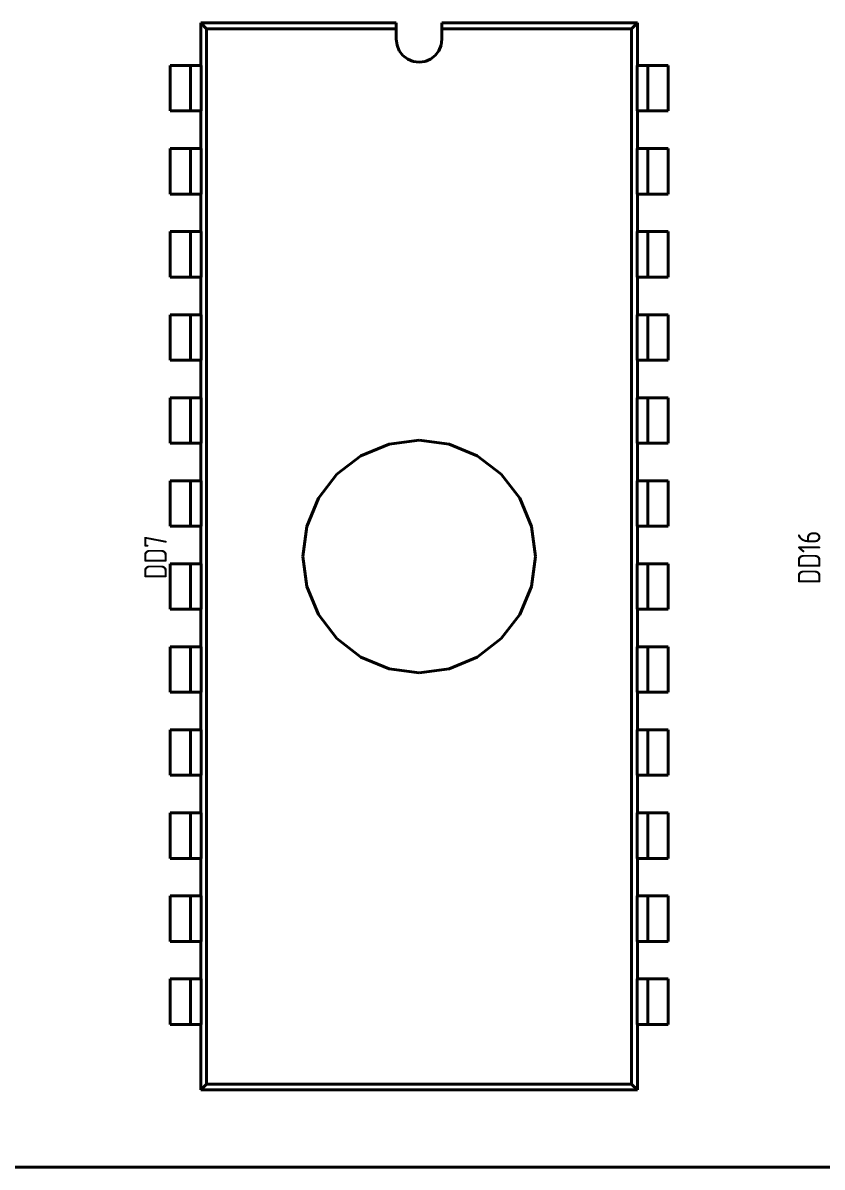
# Model space of a CAD drawing. Extents: x 193 to 1101, y 70 to 664.
# Drawn here: x 399.5 to 448.5, y 357.2 to 427.2 of the extents above; entities that cross this region are included whole.
import ezdxf

# ---------------------------------------------------------------- set-up
doc = ezdxf.new("R2010")
doc.units = 0
doc.header["$MEASUREMENT"] = 0
doc.layers.get('0').update_dxf_attribs({"linetype": 'CONTINUOUS'})
doc.layers.add('Основная', color=7, linetype='CONTINUOUS', lineweight=40)
doc.styles.add('GOST type A0', font='', dxfattribs={"oblique": 15, "height": 3.5})
doc.styles.get('GOST type A0').set_extended_font_data('GOST type A')

msp = doc.modelspace()

# ---------------------------------------------------------------- linework, layer by layer
at = {"layer": 'Основная'}
for p, q in [((422.392, 427.152), (410.432, 427.152)), ((410.432, 427.152), (410.432, 424.542)), ((410.432, 427.152), (410.432, 424.542)), ((410.432, 427.152), (410.792, 426.792)), ((410.432, 427.152), (422.392, 427.152)), ((422.392, 427.152), (410.432, 427.152)), ((410.432, 427.152), (410.432, 424.542)), ((410.432, 427.152), (410.432, 424.542)), ((410.432, 427.152), (410.792, 426.792)), ((410.432, 427.152), (422.392, 427.152)), ((422.392, 426.152), (422.392, 427.152)), ((422.392, 427.152), (422.392, 426.792)), ((422.392, 426.152), (422.392, 427.152)), ((422.392, 427.152), (422.392, 426.792)), ((437.152, 427.152), (425.192, 427.152)), ((425.192, 427.152), (425.192, 426.152)), ((425.192, 427.152), (425.192, 426.792)), ((425.192, 427.152), (437.152, 427.152)), ((437.152, 427.152), (425.192, 427.152)), ((425.192, 427.152), (425.192, 426.152)), ((425.192, 427.152), (425.192, 426.792)), ((425.192, 427.152), (437.152, 427.152)), ((436.792, 426.792), (437.152, 427.152)), ((436.792, 426.792), (437.152, 427.152)), ((437.152, 424.542), (437.152, 427.152)), ((437.152, 427.152), (437.152, 424.542)), ((437.152, 424.542), (437.152, 427.152)), ((437.152, 427.152), (437.152, 424.542)), ((410.792, 362.232), (410.792, 426.792)), ((410.792, 426.792), (422.392, 426.792)), ((410.792, 362.232), (410.792, 426.792)), ((410.792, 426.792), (422.392, 426.792)), ((422.392, 426.792), (422.392, 426.152)), ((422.392, 426.792), (422.392, 426.152)), ((425.192, 426.152), (425.192, 426.792)), ((425.192, 426.792), (436.792, 426.792)), ((425.192, 426.152), (425.192, 426.792)), ((425.192, 426.792), (436.792, 426.792)), ((436.792, 362.232), (436.792, 426.792)), ((436.792, 362.232), (436.792, 426.792)), ((422.44, 425.79), (422.392, 426.152)), ((422.392, 426.152), (422.44, 425.79)), ((422.44, 425.79), (422.392, 426.152)), ((422.392, 426.152), (422.44, 425.79)), ((422.578, 425.452), (422.44, 425.79)), ((422.44, 425.79), (422.578, 425.452)), ((422.578, 425.452), (422.44, 425.79)), ((422.44, 425.79), (422.578, 425.452)), ((425.144, 425.79), (425.004, 425.452)), ((425.004, 425.452), (425.144, 425.79)), ((425.144, 425.79), (425.004, 425.452)), ((425.004, 425.452), (425.144, 425.79)), ((425.192, 426.152), (425.144, 425.79)), ((425.144, 425.79), (425.192, 426.152)), ((425.192, 426.152), (425.144, 425.79)), ((425.144, 425.79), (425.192, 426.152)), ((422.802, 425.162), (422.578, 425.452)), ((422.578, 425.452), (422.802, 425.162)), ((422.802, 425.162), (422.578, 425.452)), ((422.578, 425.452), (422.802, 425.162)), ((423.092, 424.94), (422.802, 425.162)), ((422.802, 425.162), (423.092, 424.94)), ((423.092, 424.94), (422.802, 425.162)), ((422.802, 425.162), (423.092, 424.94)), ((423.43, 424.8), (423.092, 424.94)), ((423.092, 424.94), (423.43, 424.8)), ((423.43, 424.8), (423.092, 424.94)), ((423.092, 424.94), (423.43, 424.8)), ((424.492, 424.94), (424.154, 424.8)), ((424.154, 424.8), (424.492, 424.94)), ((424.492, 424.94), (424.154, 424.8)), ((424.154, 424.8), (424.492, 424.94)), ((424.782, 425.162), (424.492, 424.94)), ((424.492, 424.94), (424.782, 425.162)), ((424.782, 425.162), (424.492, 424.94)), ((424.492, 424.94), (424.782, 425.162)), ((425.004, 425.452), (424.782, 425.162)), ((424.782, 425.162), (425.004, 425.452)), ((425.004, 425.452), (424.782, 425.162)), ((424.782, 425.162), (425.004, 425.452)), ((410.432, 424.542), (408.556, 424.542)), ((408.556, 424.542), (408.556, 421.762)), ((408.556, 424.542), (408.598, 424.542)), ((408.556, 424.542), (408.556, 421.762)), ((410.432, 424.542), (408.556, 424.542)), ((408.556, 424.542), (408.556, 421.762)), ((408.556, 424.542), (408.598, 424.542)), ((408.556, 424.542), (408.556, 421.762)), ((408.598, 424.542), (408.722, 424.542)), ((408.598, 424.542), (408.722, 424.542)), ((408.722, 424.542), (408.922, 424.542)), ((408.722, 424.542), (408.922, 424.542)), ((408.922, 424.542), (409.18, 424.542)), ((408.922, 424.542), (409.18, 424.542)), ((409.18, 424.542), (409.482, 424.542)), ((409.18, 424.542), (409.482, 424.542)), ((409.482, 424.542), (409.806, 424.542)), ((409.482, 424.542), (409.806, 424.542)), ((409.806, 424.542), (410.45, 424.542)), ((409.806, 424.542), (409.806, 421.762)), ((409.806, 424.542), (410.45, 424.542)), ((409.806, 424.542), (409.806, 421.762)), ((410.45, 424.542), (410.45, 421.762)), ((410.45, 424.542), (410.45, 421.762)), ((423.792, 424.752), (423.43, 424.8)), ((423.43, 424.8), (423.792, 424.752)), ((423.792, 424.752), (423.43, 424.8)), ((423.43, 424.8), (423.792, 424.752)), ((424.154, 424.8), (423.792, 424.752)), ((423.792, 424.752), (424.154, 424.8)), ((424.154, 424.8), (423.792, 424.752)), ((423.792, 424.752), (424.154, 424.8)), ((437.132, 424.542), (437.778, 424.542)), ((437.132, 424.542), (437.132, 421.762)), ((437.132, 424.542), (437.778, 424.542)), ((437.132, 424.542), (437.132, 421.762)), ((439.028, 424.542), (437.152, 424.542)), ((439.028, 424.542), (437.152, 424.542)), ((437.778, 424.542), (438.1, 424.542)), ((437.778, 424.542), (437.778, 421.762)), ((437.778, 424.542), (438.1, 424.542)), ((437.778, 424.542), (437.778, 421.762)), ((438.1, 424.542), (438.402, 424.542)), ((438.1, 424.542), (438.402, 424.542)), ((438.402, 424.542), (438.662, 424.542)), ((438.402, 424.542), (438.662, 424.542)), ((438.662, 424.542), (438.86, 424.542)), ((438.662, 424.542), (438.86, 424.542)), ((438.86, 424.542), (438.984, 424.542)), ((438.86, 424.542), (438.984, 424.542)), ((438.984, 424.542), (439.028, 424.542)), ((438.984, 424.542), (439.028, 424.542)), ((439.028, 421.762), (439.028, 424.542)), ((439.028, 424.542), (439.028, 421.762)), ((439.028, 421.762), (439.028, 424.542)), ((439.028, 424.542), (439.028, 421.762)), ((408.556, 421.762), (410.432, 421.762)), ((408.556, 421.762), (408.598, 421.762)), ((408.556, 421.762), (410.432, 421.762)), ((408.556, 421.762), (408.598, 421.762)), ((408.598, 421.762), (408.722, 421.762)), ((408.598, 421.762), (408.722, 421.762)), ((408.722, 421.762), (408.922, 421.762)), ((408.722, 421.762), (408.922, 421.762)), ((408.922, 421.762), (409.18, 421.762)), ((408.922, 421.762), (409.18, 421.762)), ((409.18, 421.762), (409.482, 421.762)), ((409.18, 421.762), (409.482, 421.762)), ((409.482, 421.762), (409.806, 421.762)), ((409.482, 421.762), (409.806, 421.762)), ((409.806, 421.762), (410.45, 421.762)), ((409.806, 421.762), (410.45, 421.762)), ((410.432, 421.762), (410.432, 419.462)), ((410.432, 421.762), (410.432, 419.462)), ((410.432, 421.762), (410.432, 419.462)), ((410.432, 421.762), (410.432, 419.462)), ((437.132, 421.762), (437.778, 421.762)), ((437.132, 421.762), (437.778, 421.762)), ((437.152, 419.462), (437.152, 421.762)), ((437.152, 421.762), (439.028, 421.762)), ((437.152, 421.762), (437.152, 419.462)), ((437.152, 419.462), (437.152, 421.762)), ((437.152, 421.762), (439.028, 421.762)), ((437.152, 421.762), (437.152, 419.462)), ((437.778, 421.762), (438.1, 421.762)), ((437.778, 421.762), (438.1, 421.762)), ((438.1, 421.762), (438.402, 421.762)), ((438.1, 421.762), (438.402, 421.762)), ((438.402, 421.762), (438.662, 421.762)), ((438.402, 421.762), (438.662, 421.762)), ((438.662, 421.762), (438.86, 421.762)), ((438.662, 421.762), (438.86, 421.762)), ((438.86, 421.762), (438.984, 421.762)), ((438.86, 421.762), (438.984, 421.762)), ((438.984, 421.762), (439.028, 421.762)), ((438.984, 421.762), (439.028, 421.762)), ((410.432, 419.462), (408.556, 419.462)), ((408.556, 419.462), (408.556, 416.682)), ((408.556, 419.462), (408.598, 419.462)), ((408.556, 419.462), (408.556, 416.682)), ((410.432, 419.462), (408.556, 419.462)), ((408.556, 419.462), (408.556, 416.682)), ((408.556, 419.462), (408.598, 419.462)), ((408.556, 419.462), (408.556, 416.682)), ((408.598, 419.462), (408.722, 419.462)), ((408.598, 419.462), (408.722, 419.462)), ((408.722, 419.462), (408.922, 419.462)), ((408.722, 419.462), (408.922, 419.462)), ((408.922, 419.462), (409.18, 419.462)), ((408.922, 419.462), (409.18, 419.462)), ((409.18, 419.462), (409.482, 419.462)), ((409.18, 419.462), (409.482, 419.462)), ((409.482, 419.462), (409.806, 419.462)), ((409.482, 419.462), (409.806, 419.462)), ((409.806, 419.462), (410.45, 419.462)), ((409.806, 419.462), (409.806, 416.682)), ((409.806, 419.462), (410.45, 419.462)), ((409.806, 419.462), (409.806, 416.682)), ((410.45, 419.462), (410.45, 416.682)), ((410.45, 419.462), (410.45, 416.682)), ((437.132, 419.462), (437.778, 419.462)), ((437.132, 419.462), (437.132, 416.682)), ((437.132, 419.462), (437.778, 419.462)), ((437.132, 419.462), (437.132, 416.682)), ((439.028, 419.462), (437.152, 419.462)), ((439.028, 419.462), (437.152, 419.462)), ((437.778, 419.462), (438.1, 419.462)), ((437.778, 419.462), (437.778, 416.682)), ((437.778, 419.462), (438.1, 419.462)), ((437.778, 419.462), (437.778, 416.682)), ((438.1, 419.462), (438.402, 419.462)), ((438.1, 419.462), (438.402, 419.462)), ((438.402, 419.462), (438.662, 419.462)), ((438.402, 419.462), (438.662, 419.462)), ((438.662, 419.462), (438.86, 419.462)), ((438.662, 419.462), (438.86, 419.462)), ((438.86, 419.462), (438.984, 419.462)), ((438.86, 419.462), (438.984, 419.462)), ((438.984, 419.462), (439.028, 419.462)), ((438.984, 419.462), (439.028, 419.462)), ((439.028, 416.682), (439.028, 419.462)), ((439.028, 419.462), (439.028, 416.682)), ((439.028, 416.682), (439.028, 419.462)), ((439.028, 419.462), (439.028, 416.682)), ((408.556, 416.682), (410.432, 416.682)), ((408.556, 416.682), (408.598, 416.682)), ((408.556, 416.682), (410.432, 416.682)), ((408.556, 416.682), (408.598, 416.682)), ((408.598, 416.682), (408.722, 416.682)), ((408.598, 416.682), (408.722, 416.682)), ((408.722, 416.682), (408.922, 416.682)), ((408.722, 416.682), (408.922, 416.682)), ((408.922, 416.682), (409.18, 416.682)), ((408.922, 416.682), (409.18, 416.682)), ((409.18, 416.682), (409.482, 416.682)), ((409.18, 416.682), (409.482, 416.682)), ((409.482, 416.682), (409.806, 416.682)), ((409.482, 416.682), (409.806, 416.682)), ((409.806, 416.682), (410.45, 416.682)), ((409.806, 416.682), (410.45, 416.682)), ((410.432, 416.682), (410.432, 414.382)), ((410.432, 414.382), (410.432, 416.682)), ((410.432, 416.682), (410.432, 414.382)), ((410.432, 414.382), (410.432, 416.682)), ((437.132, 416.682), (437.778, 416.682)), ((437.132, 416.682), (437.778, 416.682)), ((437.152, 414.382), (437.152, 416.682)), ((437.152, 416.682), (439.028, 416.682)), ((437.152, 414.382), (437.152, 416.682)), ((437.152, 414.382), (437.152, 416.682)), ((437.152, 416.682), (439.028, 416.682)), ((437.152, 414.382), (437.152, 416.682)), ((437.778, 416.682), (438.1, 416.682)), ((437.778, 416.682), (438.1, 416.682)), ((438.1, 416.682), (438.402, 416.682)), ((438.1, 416.682), (438.402, 416.682)), ((438.402, 416.682), (438.662, 416.682)), ((438.402, 416.682), (438.662, 416.682)), ((438.662, 416.682), (438.86, 416.682)), ((438.662, 416.682), (438.86, 416.682)), ((438.86, 416.682), (438.984, 416.682)), ((438.86, 416.682), (438.984, 416.682)), ((438.984, 416.682), (439.028, 416.682)), ((438.984, 416.682), (439.028, 416.682)), ((410.432, 414.382), (408.556, 414.382)), ((408.556, 414.382), (408.556, 411.602)), ((408.556, 414.382), (408.598, 414.382)), ((408.556, 414.382), (408.556, 411.602)), ((410.432, 414.382), (408.556, 414.382)), ((408.556, 414.382), (408.556, 411.602)), ((408.556, 414.382), (408.598, 414.382)), ((408.556, 414.382), (408.556, 411.602)), ((408.598, 414.382), (408.722, 414.382)), ((408.598, 414.382), (408.722, 414.382)), ((408.722, 414.382), (408.922, 414.382)), ((408.722, 414.382), (408.922, 414.382)), ((408.922, 414.382), (409.18, 414.382)), ((408.922, 414.382), (409.18, 414.382)), ((409.18, 414.382), (409.482, 414.382)), ((409.18, 414.382), (409.482, 414.382)), ((409.482, 414.382), (409.806, 414.382)), ((409.482, 414.382), (409.806, 414.382)), ((409.806, 414.382), (410.45, 414.382)), ((409.806, 414.382), (409.806, 411.602)), ((409.806, 414.382), (410.45, 414.382)), ((409.806, 414.382), (409.806, 411.602)), ((410.45, 414.382), (410.45, 411.602)), ((410.45, 414.382), (410.45, 411.602)), ((437.132, 414.382), (437.778, 414.382)), ((437.132, 414.382), (437.132, 411.602)), ((437.132, 414.382), (437.778, 414.382)), ((437.132, 414.382), (437.132, 411.602)), ((439.028, 414.382), (437.152, 414.382)), ((439.028, 414.382), (437.152, 414.382)), ((437.778, 414.382), (438.1, 414.382)), ((437.778, 414.382), (437.778, 411.602)), ((437.778, 414.382), (438.1, 414.382)), ((437.778, 414.382), (437.778, 411.602)), ((438.1, 414.382), (438.402, 414.382)), ((438.1, 414.382), (438.402, 414.382)), ((438.402, 414.382), (438.662, 414.382)), ((438.402, 414.382), (438.662, 414.382)), ((438.662, 414.382), (438.86, 414.382)), ((438.662, 414.382), (438.86, 414.382)), ((438.86, 414.382), (438.984, 414.382)), ((438.86, 414.382), (438.984, 414.382)), ((438.984, 414.382), (439.028, 414.382)), ((438.984, 414.382), (439.028, 414.382)), ((439.028, 411.602), (439.028, 414.382)), ((439.028, 414.382), (439.028, 411.602)), ((439.028, 411.602), (439.028, 414.382)), ((439.028, 414.382), (439.028, 411.602)), ((408.556, 411.602), (410.432, 411.602)), ((408.556, 411.602), (408.598, 411.602)), ((408.556, 411.602), (410.432, 411.602)), ((408.556, 411.602), (408.598, 411.602)), ((408.598, 411.602), (408.722, 411.602)), ((408.598, 411.602), (408.722, 411.602)), ((408.722, 411.602), (408.922, 411.602)), ((408.722, 411.602), (408.922, 411.602)), ((408.922, 411.602), (409.18, 411.602)), ((408.922, 411.602), (409.18, 411.602)), ((409.18, 411.602), (409.482, 411.602)), ((409.18, 411.602), (409.482, 411.602)), ((409.482, 411.602), (409.806, 411.602)), ((409.482, 411.602), (409.806, 411.602)), ((409.806, 411.602), (410.45, 411.602)), ((409.806, 411.602), (410.45, 411.602)), ((410.432, 411.602), (410.432, 409.302)), ((410.432, 411.602), (410.432, 409.302)), ((410.432, 411.602), (410.432, 409.302)), ((410.432, 411.602), (410.432, 409.302)), ((437.132, 411.602), (437.778, 411.602)), ((437.132, 411.602), (437.778, 411.602)), ((437.152, 409.302), (437.152, 411.602)), ((437.152, 411.602), (439.028, 411.602)), ((437.152, 411.602), (437.152, 409.302)), ((437.152, 409.302), (437.152, 411.602)), ((437.152, 411.602), (439.028, 411.602)), ((437.152, 411.602), (437.152, 409.302)), ((437.778, 411.602), (438.1, 411.602)), ((437.778, 411.602), (438.1, 411.602)), ((438.1, 411.602), (438.402, 411.602)), ((438.1, 411.602), (438.402, 411.602)), ((438.402, 411.602), (438.662, 411.602)), ((438.402, 411.602), (438.662, 411.602)), ((438.662, 411.602), (438.86, 411.602)), ((438.662, 411.602), (438.86, 411.602)), ((438.86, 411.602), (438.984, 411.602)), ((438.86, 411.602), (438.984, 411.602)), ((438.984, 411.602), (439.028, 411.602)), ((438.984, 411.602), (439.028, 411.602)), ((410.432, 409.302), (408.556, 409.302)), ((408.556, 409.302), (408.556, 406.522)), ((408.556, 409.302), (408.598, 409.302)), ((408.556, 409.302), (408.556, 406.522)), ((410.432, 409.302), (408.556, 409.302)), ((408.556, 409.302), (408.556, 406.522)), ((408.556, 409.302), (408.598, 409.302)), ((408.556, 409.302), (408.556, 406.522)), ((408.598, 409.302), (408.722, 409.302)), ((408.598, 409.302), (408.722, 409.302)), ((408.722, 409.302), (408.922, 409.302)), ((408.722, 409.302), (408.922, 409.302)), ((408.922, 409.302), (409.18, 409.302)), ((408.922, 409.302), (409.18, 409.302)), ((409.18, 409.302), (409.482, 409.302)), ((409.18, 409.302), (409.482, 409.302)), ((409.482, 409.302), (409.806, 409.302)), ((409.482, 409.302), (409.806, 409.302)), ((409.806, 409.302), (410.45, 409.302)), ((409.806, 409.302), (409.806, 406.522)), ((409.806, 409.302), (410.45, 409.302)), ((409.806, 409.302), (409.806, 406.522)), ((410.45, 409.302), (410.45, 406.522)), ((410.45, 409.302), (410.45, 406.522)), ((437.132, 409.302), (437.778, 409.302)), ((437.132, 409.302), (437.132, 406.522)), ((437.132, 409.302), (437.778, 409.302)), ((437.132, 409.302), (437.132, 406.522)), ((439.028, 409.302), (437.152, 409.302)), ((439.028, 409.302), (437.152, 409.302)), ((437.778, 409.302), (438.1, 409.302)), ((437.778, 409.302), (437.778, 406.522)), ((437.778, 409.302), (438.1, 409.302)), ((437.778, 409.302), (437.778, 406.522)), ((438.1, 409.302), (438.402, 409.302)), ((438.1, 409.302), (438.402, 409.302)), ((438.402, 409.302), (438.662, 409.302)), ((438.402, 409.302), (438.662, 409.302)), ((438.662, 409.302), (438.86, 409.302)), ((438.662, 409.302), (438.86, 409.302)), ((438.86, 409.302), (438.984, 409.302)), ((438.86, 409.302), (438.984, 409.302)), ((438.984, 409.302), (439.028, 409.302)), ((438.984, 409.302), (439.028, 409.302)), ((439.028, 406.522), (439.028, 409.302)), ((439.028, 409.302), (439.028, 406.522)), ((439.028, 406.522), (439.028, 409.302)), ((439.028, 409.302), (439.028, 406.522)), ((408.556, 406.522), (410.432, 406.522)), ((408.556, 406.522), (408.598, 406.522)), ((408.556, 406.522), (410.432, 406.522)), ((408.556, 406.522), (408.598, 406.522)), ((408.598, 406.522), (408.722, 406.522)), ((408.598, 406.522), (408.722, 406.522)), ((408.722, 406.522), (408.922, 406.522)), ((408.722, 406.522), (408.922, 406.522)), ((408.922, 406.522), (409.18, 406.522)), ((408.922, 406.522), (409.18, 406.522)), ((409.18, 406.522), (409.482, 406.522)), ((409.18, 406.522), (409.482, 406.522)), ((409.482, 406.522), (409.806, 406.522)), ((409.482, 406.522), (409.806, 406.522)), ((409.806, 406.522), (410.45, 406.522)), ((409.806, 406.522), (410.45, 406.522)), ((410.432, 406.522), (410.432, 404.222)), ((410.432, 406.522), (410.432, 404.222)), ((410.432, 406.522), (410.432, 404.222)), ((410.432, 406.522), (410.432, 404.222)), ((437.132, 406.522), (437.778, 406.522)), ((437.132, 406.522), (437.778, 406.522)), ((437.152, 404.222), (437.152, 406.522)), ((437.152, 406.522), (439.028, 406.522)), ((437.152, 406.522), (437.152, 404.222)), ((437.152, 404.222), (437.152, 406.522)), ((437.152, 406.522), (439.028, 406.522)), ((437.152, 406.522), (437.152, 404.222)), ((437.778, 406.522), (438.1, 406.522)), ((437.778, 406.522), (438.1, 406.522)), ((438.1, 406.522), (438.402, 406.522)), ((438.1, 406.522), (438.402, 406.522)), ((438.402, 406.522), (438.662, 406.522)), ((438.402, 406.522), (438.662, 406.522)), ((438.662, 406.522), (438.86, 406.522)), ((438.662, 406.522), (438.86, 406.522)), ((438.86, 406.522), (438.984, 406.522)), ((438.86, 406.522), (438.984, 406.522)), ((438.984, 406.522), (439.028, 406.522)), ((438.984, 406.522), (439.028, 406.522)), ((410.432, 404.222), (408.556, 404.222)), ((408.556, 404.222), (408.556, 401.442)), ((408.556, 404.222), (408.598, 404.222)), ((408.556, 401.442), (408.556, 404.222)), ((410.432, 404.222), (408.556, 404.222)), ((408.556, 404.222), (408.556, 401.442)), ((408.556, 404.222), (408.598, 404.222)), ((408.556, 401.442), (408.556, 404.222)), ((408.598, 404.222), (408.722, 404.222)), ((408.598, 404.222), (408.722, 404.222)), ((408.722, 404.222), (408.922, 404.222)), ((408.722, 404.222), (408.922, 404.222)), ((408.922, 404.222), (409.18, 404.222)), ((408.922, 404.222), (409.18, 404.222)), ((409.18, 404.222), (409.482, 404.222)), ((409.18, 404.222), (409.482, 404.222)), ((409.482, 404.222), (409.806, 404.222)), ((409.482, 404.222), (409.806, 404.222)), ((409.806, 404.222), (410.45, 404.222)), ((409.806, 401.442), (409.806, 404.222)), ((409.806, 404.222), (410.45, 404.222)), ((409.806, 401.442), (409.806, 404.222)), ((410.45, 401.442), (410.45, 404.222)), ((410.45, 401.442), (410.45, 404.222)), ((437.132, 404.222), (437.778, 404.222)), ((437.132, 401.442), (437.132, 404.222)), ((437.132, 404.222), (437.778, 404.222)), ((437.132, 401.442), (437.132, 404.222)), ((439.028, 404.222), (437.152, 404.222)), ((439.028, 404.222), (437.152, 404.222)), ((437.778, 404.222), (438.1, 404.222)), ((437.778, 404.222), (437.778, 401.442)), ((437.778, 404.222), (438.1, 404.222)), ((437.778, 404.222), (437.778, 401.442)), ((438.1, 404.222), (438.402, 404.222)), ((438.1, 404.222), (438.402, 404.222)), ((438.402, 404.222), (438.662, 404.222)), ((438.402, 404.222), (438.662, 404.222)), ((438.662, 404.222), (438.86, 404.222)), ((438.662, 404.222), (438.86, 404.222)), ((438.86, 404.222), (438.984, 404.222)), ((438.86, 404.222), (438.984, 404.222)), ((438.984, 404.222), (439.028, 404.222)), ((438.984, 404.222), (439.028, 404.222)), ((439.028, 401.442), (439.028, 404.222)), ((439.028, 404.222), (439.028, 401.442)), ((439.028, 401.442), (439.028, 404.222)), ((439.028, 404.222), (439.028, 401.442)), ((408.556, 401.442), (410.432, 401.442)), ((408.556, 401.442), (408.598, 401.442)), ((408.556, 401.442), (410.432, 401.442)), ((408.556, 401.442), (408.598, 401.442)), ((408.598, 401.442), (408.722, 401.442)), ((408.598, 401.442), (408.722, 401.442)), ((408.722, 401.442), (408.922, 401.442)), ((408.722, 401.442), (408.922, 401.442)), ((408.922, 401.442), (409.18, 401.442)), ((408.922, 401.442), (409.18, 401.442)), ((409.18, 401.442), (409.482, 401.442)), ((409.18, 401.442), (409.482, 401.442)), ((409.482, 401.442), (409.806, 401.442)), ((409.482, 401.442), (409.806, 401.442)), ((409.806, 401.442), (410.45, 401.442)), ((409.806, 401.442), (410.45, 401.442)), ((410.432, 401.442), (410.432, 399.142)), ((410.432, 401.442), (410.432, 399.142)), ((410.432, 401.442), (410.432, 399.142)), ((410.432, 401.442), (410.432, 399.142)), ((420.236, 400.672), (421.95, 401.382)), ((420.236, 400.672), (421.95, 401.382)), ((421.95, 401.382), (423.792, 401.624)), ((421.95, 401.382), (423.792, 401.624)), ((423.792, 401.624), (425.632, 401.382)), ((423.792, 401.624), (425.632, 401.382)), ((425.632, 401.382), (427.348, 400.672)), ((425.632, 401.382), (427.348, 400.672)), ((437.132, 401.442), (437.778, 401.442)), ((437.132, 401.442), (437.778, 401.442)), ((437.152, 399.142), (437.152, 401.442)), ((437.152, 401.442), (439.028, 401.442)), ((437.152, 401.442), (437.152, 399.142)), ((437.152, 399.142), (437.152, 401.442)), ((437.152, 401.442), (439.028, 401.442)), ((437.152, 401.442), (437.152, 399.142)), ((437.778, 401.442), (438.1, 401.442)), ((437.778, 401.442), (438.1, 401.442)), ((438.1, 401.442), (438.402, 401.442)), ((438.1, 401.442), (438.402, 401.442)), ((438.402, 401.442), (438.662, 401.442)), ((438.402, 401.442), (438.662, 401.442)), ((438.662, 401.442), (438.86, 401.442)), ((438.662, 401.442), (438.86, 401.442)), ((438.86, 401.442), (438.984, 401.442)), ((438.86, 401.442), (438.984, 401.442)), ((438.984, 401.442), (439.028, 401.442)), ((438.984, 401.442), (439.028, 401.442)), ((418.762, 399.54), (420.236, 400.672)), ((418.762, 399.54), (420.236, 400.672)), ((427.348, 400.672), (428.82, 399.54)), ((427.348, 400.672), (428.82, 399.54)), ((410.432, 399.142), (408.556, 399.142)), ((408.556, 399.142), (408.556, 396.362)), ((408.556, 399.142), (408.598, 399.142)), ((408.556, 399.142), (408.556, 396.362)), ((410.432, 399.142), (408.556, 399.142)), ((408.556, 399.142), (408.556, 396.362)), ((408.556, 399.142), (408.598, 399.142)), ((408.556, 399.142), (408.556, 396.362)), ((408.598, 399.142), (408.722, 399.142)), ((408.598, 399.142), (408.722, 399.142)), ((408.722, 399.142), (408.922, 399.142)), ((408.722, 399.142), (408.922, 399.142)), ((408.922, 399.142), (409.18, 399.142)), ((408.922, 399.142), (409.18, 399.142)), ((409.18, 399.142), (409.482, 399.142)), ((409.18, 399.142), (409.482, 399.142)), ((409.482, 399.142), (409.806, 399.142)), ((409.482, 399.142), (409.806, 399.142)), ((409.806, 399.142), (410.45, 399.142)), ((409.806, 399.142), (409.806, 396.362)), ((409.806, 399.142), (410.45, 399.142)), ((409.806, 399.142), (409.806, 396.362)), ((410.45, 399.142), (410.45, 396.362)), ((410.45, 399.142), (410.45, 396.362)), ((417.632, 398.068), (418.762, 399.54)), ((417.632, 398.068), (418.762, 399.54)), ((428.82, 399.54), (429.95, 398.068)), ((428.82, 399.54), (429.95, 398.068)), ((437.132, 399.142), (437.778, 399.142)), ((437.132, 399.142), (437.132, 396.362)), ((437.132, 399.142), (437.778, 399.142)), ((437.132, 399.142), (437.132, 396.362)), ((439.028, 399.142), (437.152, 399.142)), ((439.028, 399.142), (437.152, 399.142)), ((437.778, 399.142), (438.1, 399.142)), ((437.778, 399.142), (437.778, 396.362)), ((437.778, 399.142), (438.1, 399.142)), ((437.778, 399.142), (437.778, 396.362)), ((438.1, 399.142), (438.402, 399.142)), ((438.1, 399.142), (438.402, 399.142)), ((438.402, 399.142), (438.662, 399.142)), ((438.402, 399.142), (438.662, 399.142)), ((438.662, 399.142), (438.86, 399.142)), ((438.662, 399.142), (438.86, 399.142)), ((438.86, 399.142), (438.984, 399.142)), ((438.86, 399.142), (438.984, 399.142)), ((438.984, 399.142), (439.028, 399.142)), ((438.984, 399.142), (439.028, 399.142)), ((439.028, 396.362), (439.028, 399.142)), ((439.028, 399.142), (439.028, 396.362)), ((439.028, 396.362), (439.028, 399.142)), ((439.028, 399.142), (439.028, 396.362)), ((416.922, 396.352), (417.632, 398.068)), ((416.922, 396.352), (417.632, 398.068)), ((429.95, 398.068), (430.662, 396.352)), ((429.95, 398.068), (430.662, 396.352)), ((408.556, 396.362), (410.432, 396.362)), ((408.556, 396.362), (408.598, 396.362)), ((408.556, 396.362), (410.432, 396.362)), ((408.556, 396.362), (408.598, 396.362)), ((408.598, 396.362), (408.722, 396.362)), ((408.598, 396.362), (408.722, 396.362)), ((408.722, 396.362), (408.922, 396.362)), ((408.722, 396.362), (408.922, 396.362)), ((408.922, 396.362), (409.18, 396.362)), ((408.922, 396.362), (409.18, 396.362)), ((409.18, 396.362), (409.482, 396.362)), ((409.18, 396.362), (409.482, 396.362)), ((409.482, 396.362), (409.806, 396.362)), ((409.482, 396.362), (409.806, 396.362)), ((409.806, 396.362), (410.45, 396.362)), ((409.806, 396.362), (410.45, 396.362)), ((410.432, 396.362), (410.432, 394.062)), ((410.432, 396.362), (410.432, 394.062)), ((410.432, 396.362), (410.432, 394.062)), ((410.432, 396.362), (410.432, 394.062)), ((416.68, 394.512), (416.922, 396.352)), ((416.68, 394.512), (416.922, 396.352)), ((430.662, 396.352), (430.904, 394.512)), ((430.662, 396.352), (430.904, 394.512)), ((437.132, 396.362), (437.778, 396.362)), ((437.132, 396.362), (437.778, 396.362)), ((437.152, 394.062), (437.152, 396.362)), ((437.152, 396.362), (439.028, 396.362)), ((437.152, 396.362), (437.152, 394.062)), ((437.152, 394.062), (437.152, 396.362)), ((437.152, 396.362), (439.028, 396.362)), ((437.152, 396.362), (437.152, 394.062)), ((437.778, 396.362), (438.1, 396.362)), ((437.778, 396.362), (438.1, 396.362)), ((438.1, 396.362), (438.402, 396.362)), ((438.1, 396.362), (438.402, 396.362)), ((438.402, 396.362), (438.662, 396.362)), ((438.402, 396.362), (438.662, 396.362)), ((438.662, 396.362), (438.86, 396.362)), ((438.662, 396.362), (438.86, 396.362)), ((438.86, 396.362), (438.984, 396.362)), ((438.86, 396.362), (438.984, 396.362)), ((438.984, 396.362), (439.028, 396.362)), ((438.984, 396.362), (439.028, 396.362)), ((416.68, 394.512), (416.922, 392.672)), ((416.68, 394.512), (416.922, 392.672)), ((430.662, 392.672), (430.904, 394.512)), ((430.662, 392.672), (430.904, 394.512)), ((410.432, 394.062), (408.556, 394.062)), ((408.556, 394.062), (408.556, 391.282)), ((408.556, 394.062), (408.598, 394.062)), ((408.556, 394.062), (408.556, 391.282)), ((410.432, 394.062), (408.556, 394.062)), ((408.556, 394.062), (408.556, 391.282)), ((408.556, 394.062), (408.598, 394.062)), ((408.556, 394.062), (408.556, 391.282)), ((408.598, 394.062), (408.722, 394.062)), ((408.598, 394.062), (408.722, 394.062)), ((408.722, 394.062), (408.922, 394.062)), ((408.722, 394.062), (408.922, 394.062)), ((408.922, 394.062), (409.18, 394.062)), ((408.922, 394.062), (409.18, 394.062)), ((409.18, 394.062), (409.482, 394.062)), ((409.18, 394.062), (409.482, 394.062)), ((409.482, 394.062), (409.806, 394.062)), ((409.482, 394.062), (409.806, 394.062)), ((409.806, 394.062), (410.45, 394.062)), ((409.806, 394.062), (409.806, 391.282)), ((409.806, 394.062), (410.45, 394.062)), ((409.806, 394.062), (409.806, 391.282)), ((410.45, 394.062), (410.45, 391.282)), ((410.45, 394.062), (410.45, 391.282)), ((437.132, 394.062), (437.778, 394.062)), ((437.132, 394.062), (437.132, 391.282)), ((437.132, 394.062), (437.778, 394.062)), ((437.132, 394.062), (437.132, 391.282)), ((439.028, 394.062), (437.152, 394.062)), ((439.028, 394.062), (437.152, 394.062)), ((437.778, 394.062), (438.1, 394.062)), ((437.778, 394.062), (437.778, 391.282)), ((437.778, 394.062), (438.1, 394.062)), ((437.778, 394.062), (437.778, 391.282)), ((438.1, 394.062), (438.402, 394.062)), ((438.1, 394.062), (438.402, 394.062)), ((438.402, 394.062), (438.662, 394.062)), ((438.402, 394.062), (438.662, 394.062)), ((438.662, 394.062), (438.86, 394.062)), ((438.662, 394.062), (438.86, 394.062)), ((438.86, 394.062), (438.984, 394.062)), ((438.86, 394.062), (438.984, 394.062)), ((438.984, 394.062), (439.028, 394.062)), ((438.984, 394.062), (439.028, 394.062)), ((439.028, 391.282), (439.028, 394.062)), ((439.028, 394.062), (439.028, 391.282)), ((439.028, 391.282), (439.028, 394.062)), ((439.028, 394.062), (439.028, 391.282)), ((416.922, 392.672), (417.632, 390.956)), ((416.922, 392.672), (417.632, 390.956)), ((429.95, 390.956), (430.662, 392.672)), ((429.95, 390.956), (430.662, 392.672)), ((408.556, 391.282), (410.432, 391.282)), ((408.556, 391.282), (408.598, 391.282)), ((408.556, 391.282), (410.432, 391.282)), ((408.556, 391.282), (408.598, 391.282)), ((408.598, 391.282), (408.722, 391.282)), ((408.598, 391.282), (408.722, 391.282)), ((408.722, 391.282), (408.922, 391.282)), ((408.722, 391.282), (408.922, 391.282)), ((408.922, 391.282), (409.18, 391.282)), ((408.922, 391.282), (409.18, 391.282)), ((409.18, 391.282), (409.482, 391.282)), ((409.18, 391.282), (409.482, 391.282)), ((409.482, 391.282), (409.806, 391.282)), ((409.482, 391.282), (409.806, 391.282)), ((409.806, 391.282), (410.45, 391.282)), ((409.806, 391.282), (410.45, 391.282)), ((410.432, 391.282), (410.432, 388.982)), ((410.432, 391.282), (410.432, 388.982)), ((410.432, 391.282), (410.432, 388.982)), ((410.432, 391.282), (410.432, 388.982)), ((417.632, 390.956), (418.762, 389.484)), ((417.632, 390.956), (418.762, 389.484)), ((428.82, 389.484), (429.95, 390.956)), ((428.82, 389.484), (429.95, 390.956)), ((437.132, 391.282), (437.778, 391.282)), ((437.132, 391.282), (437.778, 391.282)), ((437.152, 388.982), (437.152, 391.282)), ((437.152, 391.282), (439.028, 391.282)), ((437.152, 391.282), (437.152, 388.982)), ((437.152, 388.982), (437.152, 391.282)), ((437.152, 391.282), (439.028, 391.282)), ((437.152, 391.282), (437.152, 388.982)), ((437.778, 391.282), (438.1, 391.282)), ((437.778, 391.282), (438.1, 391.282)), ((438.1, 391.282), (438.402, 391.282)), ((438.1, 391.282), (438.402, 391.282)), ((438.402, 391.282), (438.662, 391.282)), ((438.402, 391.282), (438.662, 391.282)), ((438.662, 391.282), (438.86, 391.282)), ((438.662, 391.282), (438.86, 391.282)), ((438.86, 391.282), (438.984, 391.282)), ((438.86, 391.282), (438.984, 391.282)), ((438.984, 391.282), (439.028, 391.282)), ((438.984, 391.282), (439.028, 391.282)), ((418.762, 389.484), (420.236, 388.352)), ((418.762, 389.484), (420.236, 388.352)), ((427.348, 388.352), (428.82, 389.484)), ((427.348, 388.352), (428.82, 389.484)), ((410.432, 388.982), (408.556, 388.982)), ((408.556, 388.982), (408.556, 386.202)), ((408.556, 388.982), (408.598, 388.982)), ((408.556, 386.202), (408.556, 388.982)), ((410.432, 388.982), (408.556, 388.982)), ((408.556, 388.982), (408.556, 386.202)), ((408.556, 388.982), (408.598, 388.982)), ((408.556, 386.202), (408.556, 388.982)), ((408.598, 388.982), (408.722, 388.982)), ((408.598, 388.982), (408.722, 388.982)), ((408.722, 388.982), (408.922, 388.982)), ((408.722, 388.982), (408.922, 388.982)), ((408.922, 388.982), (409.18, 388.982)), ((408.922, 388.982), (409.18, 388.982)), ((409.18, 388.982), (409.482, 388.982)), ((409.18, 388.982), (409.482, 388.982)), ((409.482, 388.982), (409.806, 388.982)), ((409.482, 388.982), (409.806, 388.982)), ((409.806, 388.982), (410.45, 388.982)), ((409.806, 386.202), (409.806, 388.982)), ((409.806, 388.982), (410.45, 388.982)), ((409.806, 386.202), (409.806, 388.982)), ((410.45, 386.202), (410.45, 388.982)), ((410.45, 386.202), (410.45, 388.982)), ((437.132, 388.982), (437.778, 388.982)), ((437.132, 388.982), (437.132, 386.202)), ((437.132, 388.982), (437.778, 388.982)), ((437.132, 388.982), (437.132, 386.202)), ((439.028, 388.982), (437.152, 388.982)), ((439.028, 388.982), (437.152, 388.982)), ((437.778, 388.982), (438.1, 388.982)), ((437.778, 386.202), (437.778, 388.982)), ((437.778, 388.982), (438.1, 388.982)), ((437.778, 386.202), (437.778, 388.982)), ((438.1, 388.982), (438.402, 388.982)), ((438.1, 388.982), (438.402, 388.982)), ((438.402, 388.982), (438.662, 388.982)), ((438.402, 388.982), (438.662, 388.982)), ((438.662, 388.982), (438.86, 388.982)), ((438.662, 388.982), (438.86, 388.982)), ((438.86, 388.982), (438.984, 388.982)), ((438.86, 388.982), (438.984, 388.982)), ((438.984, 388.982), (439.028, 388.982)), ((438.984, 388.982), (439.028, 388.982)), ((439.028, 386.202), (439.028, 388.982)), ((439.028, 386.202), (439.028, 388.982)), ((439.028, 386.202), (439.028, 388.982)), ((439.028, 386.202), (439.028, 388.982)), ((420.236, 388.352), (421.95, 387.642)), ((420.236, 388.352), (421.95, 387.642)), ((425.632, 387.642), (427.348, 388.352)), ((425.632, 387.642), (427.348, 388.352)), ((421.95, 387.642), (423.792, 387.4)), ((421.95, 387.642), (423.792, 387.4)), ((423.792, 387.4), (425.632, 387.642)), ((423.792, 387.4), (425.632, 387.642)), ((408.556, 386.202), (410.432, 386.202)), ((408.556, 386.202), (408.598, 386.202)), ((408.556, 386.202), (410.432, 386.202)), ((408.556, 386.202), (408.598, 386.202)), ((408.598, 386.202), (408.722, 386.202)), ((408.598, 386.202), (408.722, 386.202)), ((408.722, 386.202), (408.922, 386.202)), ((408.722, 386.202), (408.922, 386.202)), ((408.922, 386.202), (409.18, 386.202)), ((408.922, 386.202), (409.18, 386.202)), ((409.18, 386.202), (409.482, 386.202)), ((409.18, 386.202), (409.482, 386.202)), ((409.482, 386.202), (409.806, 386.202)), ((409.482, 386.202), (409.806, 386.202)), ((409.806, 386.202), (410.45, 386.202)), ((409.806, 386.202), (410.45, 386.202)), ((410.432, 386.202), (410.432, 383.902)), ((410.432, 386.202), (410.432, 383.902)), ((410.432, 386.202), (410.432, 383.902)), ((410.432, 386.202), (410.432, 383.902)), ((437.132, 386.202), (437.778, 386.202)), ((437.132, 386.202), (437.778, 386.202)), ((437.152, 383.902), (437.152, 386.202)), ((437.152, 386.202), (439.028, 386.202)), ((437.152, 386.202), (437.152, 383.902)), ((437.152, 383.902), (437.152, 386.202)), ((437.152, 386.202), (439.028, 386.202)), ((437.152, 386.202), (437.152, 383.902)), ((437.778, 386.202), (438.1, 386.202)), ((437.778, 386.202), (438.1, 386.202)), ((438.1, 386.202), (438.402, 386.202)), ((438.1, 386.202), (438.402, 386.202)), ((438.402, 386.202), (438.662, 386.202)), ((438.402, 386.202), (438.662, 386.202)), ((438.662, 386.202), (438.86, 386.202)), ((438.662, 386.202), (438.86, 386.202)), ((438.86, 386.202), (438.984, 386.202)), ((438.86, 386.202), (438.984, 386.202)), ((438.984, 386.202), (439.028, 386.202)), ((438.984, 386.202), (439.028, 386.202)), ((410.432, 383.902), (408.556, 383.902)), ((408.556, 383.902), (408.556, 381.122)), ((408.556, 383.902), (408.598, 383.902)), ((408.556, 383.902), (408.556, 381.122)), ((410.432, 383.902), (408.556, 383.902)), ((408.556, 383.902), (408.556, 381.122)), ((408.556, 383.902), (408.598, 383.902)), ((408.556, 383.902), (408.556, 381.122)), ((408.598, 383.902), (408.722, 383.902)), ((408.598, 383.902), (408.722, 383.902)), ((408.722, 383.902), (408.922, 383.902)), ((408.722, 383.902), (408.922, 383.902)), ((408.922, 383.902), (409.18, 383.902)), ((408.922, 383.902), (409.18, 383.902)), ((409.18, 383.902), (409.482, 383.902)), ((409.18, 383.902), (409.482, 383.902)), ((409.482, 383.902), (409.806, 383.902)), ((409.482, 383.902), (409.806, 383.902)), ((409.806, 383.902), (410.45, 383.902)), ((409.806, 383.902), (409.806, 381.122)), ((409.806, 383.902), (410.45, 383.902)), ((409.806, 383.902), (409.806, 381.122)), ((410.45, 383.902), (410.45, 381.122)), ((410.45, 383.902), (410.45, 381.122)), ((437.132, 383.902), (437.778, 383.902)), ((437.132, 383.902), (437.132, 381.122)), ((437.132, 383.902), (437.778, 383.902)), ((437.132, 383.902), (437.132, 381.122)), ((439.028, 383.902), (437.152, 383.902)), ((439.028, 383.902), (437.152, 383.902)), ((437.778, 383.902), (438.1, 383.902)), ((437.778, 383.902), (437.778, 381.122)), ((437.778, 383.902), (438.1, 383.902)), ((437.778, 383.902), (437.778, 381.122)), ((438.1, 383.902), (438.402, 383.902)), ((438.1, 383.902), (438.402, 383.902)), ((438.402, 383.902), (438.662, 383.902)), ((438.402, 383.902), (438.662, 383.902)), ((438.662, 383.902), (438.86, 383.902)), ((438.662, 383.902), (438.86, 383.902)), ((438.86, 383.902), (438.984, 383.902)), ((438.86, 383.902), (438.984, 383.902)), ((438.984, 383.902), (439.028, 383.902)), ((438.984, 383.902), (439.028, 383.902)), ((439.028, 381.122), (439.028, 383.902)), ((439.028, 383.902), (439.028, 381.122)), ((439.028, 381.122), (439.028, 383.902)), ((439.028, 383.902), (439.028, 381.122)), ((408.556, 381.122), (410.432, 381.122)), ((408.556, 381.122), (408.598, 381.122)), ((408.556, 381.122), (410.432, 381.122)), ((408.556, 381.122), (408.598, 381.122)), ((408.598, 381.122), (408.722, 381.122)), ((408.598, 381.122), (408.722, 381.122)), ((408.722, 381.122), (408.922, 381.122)), ((408.722, 381.122), (408.922, 381.122)), ((408.922, 381.122), (409.18, 381.122)), ((408.922, 381.122), (409.18, 381.122)), ((409.18, 381.122), (409.482, 381.122)), ((409.18, 381.122), (409.482, 381.122)), ((409.482, 381.122), (409.806, 381.122)), ((409.482, 381.122), (409.806, 381.122)), ((409.806, 381.122), (410.45, 381.122)), ((409.806, 381.122), (410.45, 381.122)), ((410.432, 381.122), (410.432, 378.822)), ((410.432, 381.122), (410.432, 378.822)), ((410.432, 381.122), (410.432, 378.822)), ((410.432, 381.122), (410.432, 378.822)), ((437.132, 381.122), (437.778, 381.122)), ((437.132, 381.122), (437.778, 381.122)), ((437.152, 378.822), (437.152, 381.122)), ((437.152, 381.122), (439.028, 381.122)), ((437.152, 381.122), (437.152, 378.822)), ((437.152, 378.822), (437.152, 381.122)), ((437.152, 381.122), (439.028, 381.122)), ((437.152, 381.122), (437.152, 378.822)), ((437.778, 381.122), (438.1, 381.122)), ((437.778, 381.122), (438.1, 381.122)), ((438.1, 381.122), (438.402, 381.122)), ((438.1, 381.122), (438.402, 381.122)), ((438.402, 381.122), (438.662, 381.122)), ((438.402, 381.122), (438.662, 381.122)), ((438.662, 381.122), (438.86, 381.122)), ((438.662, 381.122), (438.86, 381.122)), ((438.86, 381.122), (438.984, 381.122)), ((438.86, 381.122), (438.984, 381.122)), ((438.984, 381.122), (439.028, 381.122)), ((438.984, 381.122), (439.028, 381.122)), ((410.432, 378.822), (408.556, 378.822)), ((408.556, 378.822), (408.556, 376.042)), ((408.556, 378.822), (408.598, 378.822)), ((408.556, 378.822), (408.556, 376.042)), ((410.432, 378.822), (408.556, 378.822)), ((408.556, 378.822), (408.556, 376.042)), ((408.556, 378.822), (408.598, 378.822)), ((408.556, 378.822), (408.556, 376.042)), ((408.598, 378.822), (408.722, 378.822)), ((408.598, 378.822), (408.722, 378.822)), ((408.722, 378.822), (408.922, 378.822)), ((408.722, 378.822), (408.922, 378.822)), ((408.922, 378.822), (409.18, 378.822)), ((408.922, 378.822), (409.18, 378.822)), ((409.18, 378.822), (409.482, 378.822)), ((409.18, 378.822), (409.482, 378.822)), ((409.482, 378.822), (409.806, 378.822)), ((409.482, 378.822), (409.806, 378.822)), ((409.806, 378.822), (410.45, 378.822)), ((409.806, 378.822), (409.806, 376.042)), ((409.806, 378.822), (410.45, 378.822)), ((409.806, 378.822), (409.806, 376.042)), ((410.45, 378.822), (410.45, 376.042)), ((410.45, 378.822), (410.45, 376.042)), ((437.132, 378.822), (437.778, 378.822)), ((437.132, 378.822), (437.132, 376.042)), ((437.132, 378.822), (437.778, 378.822)), ((437.132, 378.822), (437.132, 376.042)), ((439.028, 378.822), (437.152, 378.822)), ((439.028, 378.822), (437.152, 378.822)), ((437.778, 378.822), (438.1, 378.822)), ((437.778, 378.822), (437.778, 376.042)), ((437.778, 378.822), (438.1, 378.822)), ((437.778, 378.822), (437.778, 376.042)), ((438.1, 378.822), (438.402, 378.822)), ((438.1, 378.822), (438.402, 378.822)), ((438.402, 378.822), (438.662, 378.822)), ((438.402, 378.822), (438.662, 378.822)), ((438.662, 378.822), (438.86, 378.822)), ((438.662, 378.822), (438.86, 378.822)), ((438.86, 378.822), (438.984, 378.822)), ((438.86, 378.822), (438.984, 378.822)), ((438.984, 378.822), (439.028, 378.822)), ((438.984, 378.822), (439.028, 378.822)), ((439.028, 376.042), (439.028, 378.822)), ((439.028, 378.822), (439.028, 376.042)), ((439.028, 376.042), (439.028, 378.822)), ((439.028, 378.822), (439.028, 376.042)), ((408.556, 376.042), (410.432, 376.042)), ((408.556, 376.042), (408.598, 376.042)), ((408.556, 376.042), (410.432, 376.042)), ((408.556, 376.042), (408.598, 376.042)), ((408.598, 376.042), (408.722, 376.042)), ((408.598, 376.042), (408.722, 376.042)), ((408.722, 376.042), (408.922, 376.042)), ((408.722, 376.042), (408.922, 376.042)), ((408.922, 376.042), (409.18, 376.042)), ((408.922, 376.042), (409.18, 376.042)), ((409.18, 376.042), (409.482, 376.042)), ((409.18, 376.042), (409.482, 376.042)), ((409.482, 376.042), (409.806, 376.042)), ((409.482, 376.042), (409.806, 376.042)), ((409.806, 376.042), (410.45, 376.042)), ((409.806, 376.042), (410.45, 376.042)), ((410.432, 376.042), (410.432, 373.742)), ((410.432, 376.042), (410.432, 373.742)), ((410.432, 376.042), (410.432, 373.742)), ((410.432, 376.042), (410.432, 373.742)), ((437.132, 376.042), (437.778, 376.042)), ((437.132, 376.042), (437.778, 376.042)), ((437.152, 373.742), (437.152, 376.042)), ((437.152, 376.042), (439.028, 376.042)), ((437.152, 376.042), (437.152, 373.742)), ((437.152, 373.742), (437.152, 376.042)), ((437.152, 376.042), (439.028, 376.042)), ((437.152, 376.042), (437.152, 373.742)), ((437.778, 376.042), (438.1, 376.042)), ((437.778, 376.042), (438.1, 376.042)), ((438.1, 376.042), (438.402, 376.042)), ((438.1, 376.042), (438.402, 376.042)), ((438.402, 376.042), (438.662, 376.042)), ((438.402, 376.042), (438.662, 376.042)), ((438.662, 376.042), (438.86, 376.042)), ((438.662, 376.042), (438.86, 376.042)), ((438.86, 376.042), (438.984, 376.042)), ((438.86, 376.042), (438.984, 376.042)), ((438.984, 376.042), (439.028, 376.042)), ((438.984, 376.042), (439.028, 376.042)), ((410.432, 373.742), (408.556, 373.742)), ((408.556, 373.742), (408.556, 370.962)), ((408.556, 373.742), (408.598, 373.742)), ((408.556, 370.962), (408.556, 373.742)), ((410.432, 373.742), (408.556, 373.742)), ((408.556, 373.742), (408.556, 370.962)), ((408.556, 373.742), (408.598, 373.742)), ((408.556, 370.962), (408.556, 373.742)), ((408.598, 373.742), (408.722, 373.742)), ((408.598, 373.742), (408.722, 373.742)), ((408.722, 373.742), (408.922, 373.742)), ((408.722, 373.742), (408.922, 373.742)), ((408.922, 373.742), (409.18, 373.742)), ((408.922, 373.742), (409.18, 373.742)), ((409.18, 373.742), (409.482, 373.742)), ((409.18, 373.742), (409.482, 373.742)), ((409.482, 373.742), (409.806, 373.742)), ((409.482, 373.742), (409.806, 373.742)), ((409.806, 373.742), (410.45, 373.742)), ((409.806, 370.962), (409.806, 373.742)), ((409.806, 373.742), (410.45, 373.742)), ((409.806, 370.962), (409.806, 373.742)), ((410.45, 370.962), (410.45, 373.742)), ((410.45, 370.962), (410.45, 373.742)), ((437.132, 373.742), (437.778, 373.742)), ((437.132, 373.742), (437.132, 370.962)), ((437.132, 373.742), (437.778, 373.742)), ((437.132, 373.742), (437.132, 370.962)), ((439.028, 373.742), (437.152, 373.742)), ((439.028, 373.742), (437.152, 373.742)), ((437.778, 373.742), (438.1, 373.742)), ((437.778, 370.962), (437.778, 373.742)), ((437.778, 373.742), (438.1, 373.742)), ((437.778, 370.962), (437.778, 373.742)), ((438.1, 373.742), (438.402, 373.742)), ((438.1, 373.742), (438.402, 373.742)), ((438.402, 373.742), (438.662, 373.742)), ((438.402, 373.742), (438.662, 373.742)), ((438.662, 373.742), (438.86, 373.742)), ((438.662, 373.742), (438.86, 373.742)), ((438.86, 373.742), (438.984, 373.742)), ((438.86, 373.742), (438.984, 373.742)), ((438.984, 373.742), (439.028, 373.742)), ((438.984, 373.742), (439.028, 373.742)), ((439.028, 370.962), (439.028, 373.742)), ((439.028, 370.962), (439.028, 373.742)), ((439.028, 370.962), (439.028, 373.742)), ((439.028, 370.962), (439.028, 373.742)), ((408.556, 370.962), (410.432, 370.962)), ((408.556, 370.962), (408.598, 370.962)), ((408.556, 370.962), (410.432, 370.962)), ((408.556, 370.962), (408.598, 370.962)), ((408.598, 370.962), (408.722, 370.962)), ((408.598, 370.962), (408.722, 370.962)), ((408.722, 370.962), (408.922, 370.962)), ((408.722, 370.962), (408.922, 370.962)), ((408.922, 370.962), (409.18, 370.962)), ((408.922, 370.962), (409.18, 370.962)), ((409.18, 370.962), (409.482, 370.962)), ((409.18, 370.962), (409.482, 370.962)), ((409.482, 370.962), (409.806, 370.962)), ((409.482, 370.962), (409.806, 370.962)), ((409.806, 370.962), (410.45, 370.962)), ((409.806, 370.962), (410.45, 370.962)), ((410.432, 370.962), (410.432, 368.662)), ((410.432, 370.962), (410.432, 368.662)), ((410.432, 370.962), (410.432, 368.662)), ((410.432, 370.962), (410.432, 368.662)), ((437.132, 370.962), (437.778, 370.962)), ((437.132, 370.962), (437.778, 370.962)), ((437.152, 368.662), (437.152, 370.962)), ((437.152, 370.962), (439.028, 370.962)), ((437.152, 370.962), (437.152, 368.662)), ((437.152, 368.662), (437.152, 370.962)), ((437.152, 370.962), (439.028, 370.962)), ((437.152, 370.962), (437.152, 368.662)), ((437.778, 370.962), (438.1, 370.962)), ((437.778, 370.962), (438.1, 370.962)), ((438.1, 370.962), (438.402, 370.962)), ((438.1, 370.962), (438.402, 370.962)), ((438.402, 370.962), (438.662, 370.962)), ((438.402, 370.962), (438.662, 370.962)), ((438.662, 370.962), (438.86, 370.962)), ((438.662, 370.962), (438.86, 370.962)), ((438.86, 370.962), (438.984, 370.962)), ((438.86, 370.962), (438.984, 370.962)), ((438.984, 370.962), (439.028, 370.962)), ((438.984, 370.962), (439.028, 370.962)), ((410.432, 368.662), (408.556, 368.662)), ((408.556, 368.662), (408.556, 365.882)), ((408.556, 368.662), (408.598, 368.662)), ((408.556, 368.662), (408.556, 365.882)), ((410.432, 368.662), (408.556, 368.662)), ((408.556, 368.662), (408.556, 365.882)), ((408.556, 368.662), (408.598, 368.662)), ((408.556, 368.662), (408.556, 365.882)), ((408.598, 368.662), (408.722, 368.662)), ((408.598, 368.662), (408.722, 368.662)), ((408.722, 368.662), (408.922, 368.662)), ((408.722, 368.662), (408.922, 368.662)), ((408.922, 368.662), (409.18, 368.662)), ((408.922, 368.662), (409.18, 368.662)), ((409.18, 368.662), (409.482, 368.662)), ((409.18, 368.662), (409.482, 368.662)), ((409.482, 368.662), (409.806, 368.662)), ((409.482, 368.662), (409.806, 368.662)), ((409.806, 368.662), (410.45, 368.662)), ((409.806, 368.662), (409.806, 365.882)), ((409.806, 368.662), (410.45, 368.662)), ((409.806, 368.662), (409.806, 365.882)), ((410.45, 368.662), (410.45, 365.882)), ((410.45, 368.662), (410.45, 365.882)), ((437.132, 368.662), (437.778, 368.662)), ((437.132, 368.662), (437.132, 365.882)), ((437.132, 368.662), (437.778, 368.662)), ((437.132, 368.662), (437.132, 365.882)), ((439.028, 368.662), (437.152, 368.662)), ((439.028, 368.662), (437.152, 368.662)), ((437.778, 368.662), (438.1, 368.662)), ((437.778, 368.662), (437.778, 365.882)), ((437.778, 368.662), (438.1, 368.662)), ((437.778, 368.662), (437.778, 365.882)), ((438.1, 368.662), (438.402, 368.662)), ((438.1, 368.662), (438.402, 368.662)), ((438.402, 368.662), (438.662, 368.662)), ((438.402, 368.662), (438.662, 368.662)), ((438.662, 368.662), (438.86, 368.662)), ((438.662, 368.662), (438.86, 368.662)), ((438.86, 368.662), (438.984, 368.662)), ((438.86, 368.662), (438.984, 368.662)), ((438.984, 368.662), (439.028, 368.662)), ((438.984, 368.662), (439.028, 368.662)), ((439.028, 365.882), (439.028, 368.662)), ((439.028, 368.662), (439.028, 365.882)), ((439.028, 365.882), (439.028, 368.662)), ((439.028, 368.662), (439.028, 365.882)), ((408.556, 365.882), (410.432, 365.882)), ((408.556, 365.882), (408.598, 365.882)), ((408.556, 365.882), (410.432, 365.882)), ((408.556, 365.882), (408.598, 365.882)), ((408.598, 365.882), (408.722, 365.882)), ((408.598, 365.882), (408.722, 365.882)), ((408.722, 365.882), (408.922, 365.882)), ((408.722, 365.882), (408.922, 365.882)), ((408.922, 365.882), (409.18, 365.882)), ((408.922, 365.882), (409.18, 365.882)), ((409.18, 365.882), (409.482, 365.882)), ((409.18, 365.882), (409.482, 365.882)), ((409.482, 365.882), (409.806, 365.882)), ((409.482, 365.882), (409.806, 365.882)), ((409.806, 365.882), (410.45, 365.882)), ((409.806, 365.882), (410.45, 365.882)), ((410.432, 365.882), (410.432, 361.872)), ((410.432, 365.882), (410.432, 361.872)), ((410.432, 365.882), (410.432, 361.872)), ((410.432, 365.882), (410.432, 361.872)), ((437.132, 365.882), (437.778, 365.882)), ((437.132, 365.882), (437.778, 365.882)), ((437.152, 365.882), (439.028, 365.882)), ((437.152, 361.872), (437.152, 365.882)), ((437.152, 365.882), (437.152, 361.872)), ((437.152, 365.882), (439.028, 365.882)), ((437.152, 361.872), (437.152, 365.882)), ((437.152, 365.882), (437.152, 361.872)), ((437.778, 365.882), (438.1, 365.882)), ((437.778, 365.882), (438.1, 365.882)), ((438.1, 365.882), (438.402, 365.882)), ((438.1, 365.882), (438.402, 365.882)), ((438.402, 365.882), (438.662, 365.882)), ((438.402, 365.882), (438.662, 365.882)), ((438.662, 365.882), (438.86, 365.882)), ((438.662, 365.882), (438.86, 365.882)), ((438.86, 365.882), (438.984, 365.882)), ((438.86, 365.882), (438.984, 365.882)), ((438.984, 365.882), (439.028, 365.882)), ((438.984, 365.882), (439.028, 365.882)), ((410.432, 361.872), (410.792, 362.232)), ((410.432, 361.872), (410.792, 362.232)), ((410.792, 362.232), (436.792, 362.232)), ((410.792, 362.232), (436.792, 362.232)), ((436.792, 362.232), (437.152, 361.872)), ((436.792, 362.232), (437.152, 361.872)), ((410.432, 361.872), (437.152, 361.872)), ((410.432, 361.872), (437.152, 361.872)), ((410.432, 361.872), (437.152, 361.872)), ((410.432, 361.872), (437.152, 361.872)), ((306.792, 357.152), (626.792, 357.152))]:
    msp.add_line(p, q, dxfattribs=at)

# ---------------------------------------------------------------- texts
at = {"style": 'GOST type A0'}
for s, p in [('DD7', (408.349, 393.118)), ('DD16', (448.349, 392.808))]:
    msp.add_text(s, height=1.3796, rotation=90, dxfattribs=at).set_placement(p)

doc.saveas('drawing.dxf')
